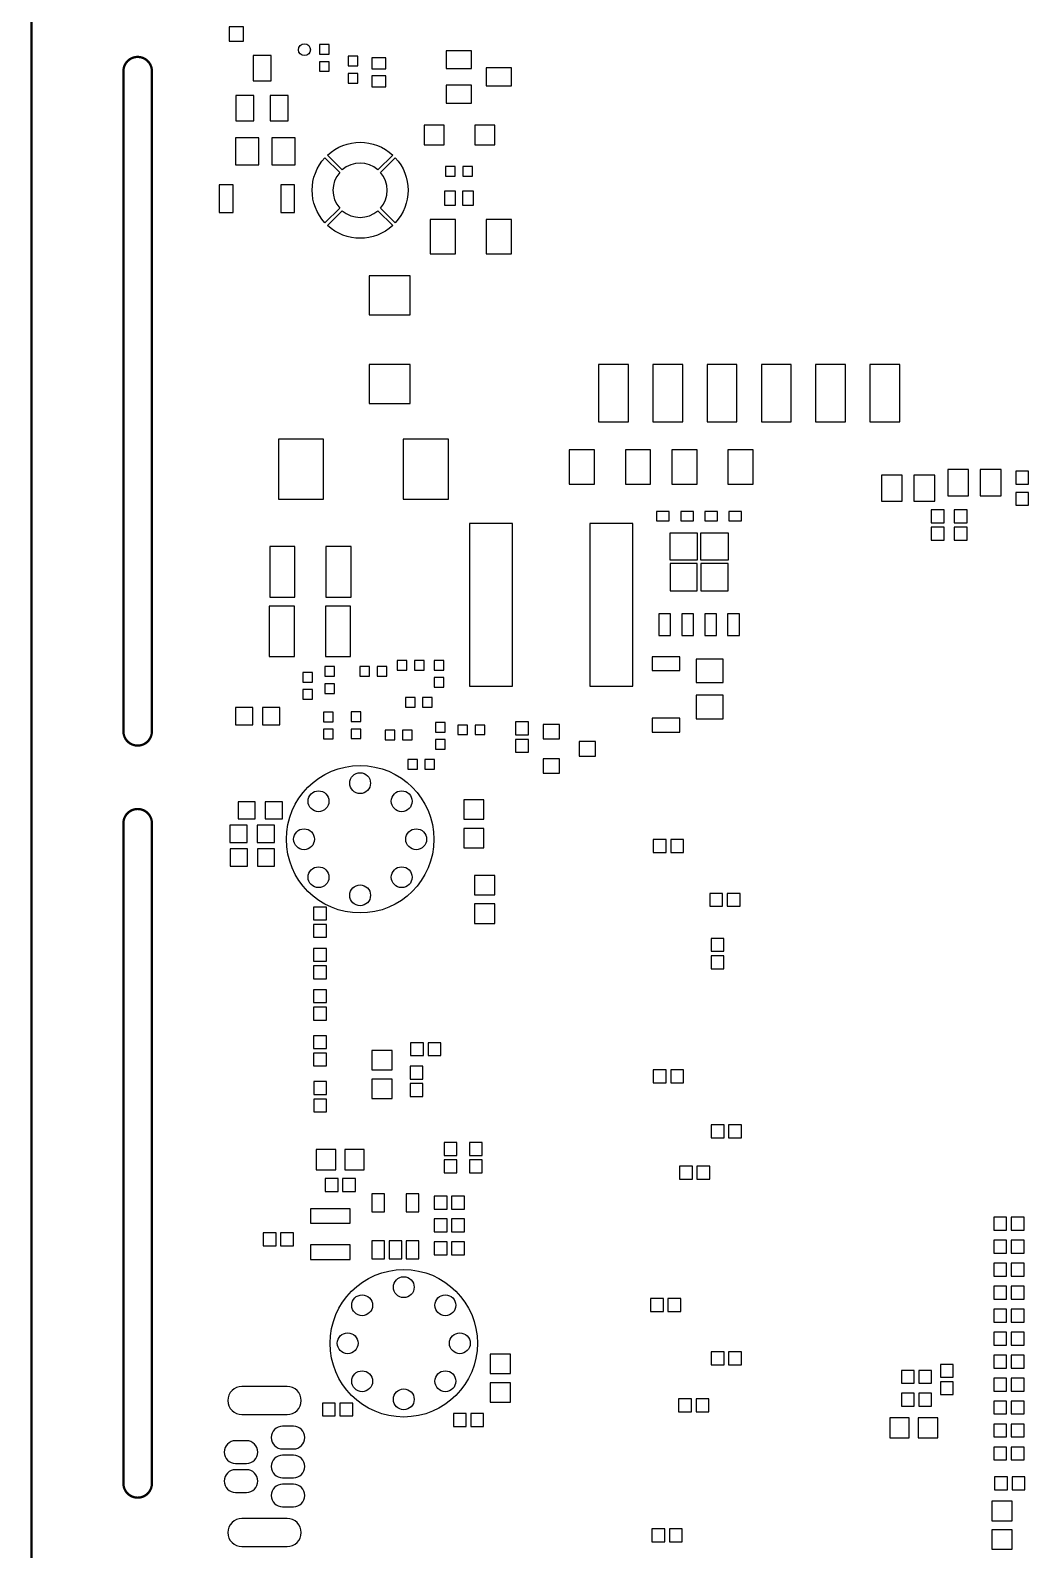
# Model space of a CAD drawing. Extents: x -186 to 234, y -83 to 214.
# Drawn here: x -61.2 to -6, y 33.9 to 117.9 of the extents above; entities that cross this region are included whole.
import ezdxf

# ---------------------------------------------------------------- set-up
doc = ezdxf.new("R2010")
doc.units = 0
for name, color, linetype in [('BG_OUTLINE', 253, 'CONTINUOUS'), ('PG_PASTEMASK_BOTTOM', 85, 'CONTINUOUS'), ('PIN_PASTEMASK_BOTTOM', 85, 'CONTINUOUS')]:
    doc.layers.add(name, color=color, linetype=linetype)

msp = doc.modelspace()

# ---------------------------------------------------------------- linework, layer by layer
at = {"layer": 'BG_OUTLINE', "const_width": 0.127}
for points in [[(-61.149205, 157.020311), (-61.149205, -9.271)], [(-56.069205, 115.657401), (-56.069205, 81.704688)], [(-54.494405, 115.657401), (-54.494405, 113.117401)], [(-54.494405, 113.117401), (-54.494405, 81.704688)], [(-56.069205, 79.164688), (-56.069205, 81.704688)], [(-54.494405, 79.164688), (-54.494405, 81.704688)], [(-56.069205, 74.084688), (-56.069205, 40.132)], [(-54.494405, 74.084688), (-54.494405, 71.544688)], [(-54.494405, 71.544688), (-54.494405, 40.132)], [(-56.069205, 37.592), (-56.069205, 40.132)], [(-54.494405, 37.592), (-54.494405, 40.132)]]:
    msp.add_lwpolyline(points, dxfattribs=at)
for points in [[(-56.069205, 115.657401, -0.999968), (-54.494405, 115.657401)], [(-54.494405, 79.164688, -1), (-56.069205, 79.164688)], [(-56.069205, 74.084688, -1), (-54.494405, 74.084688)], [(-54.494405, 37.592, -1), (-56.069205, 37.592)]]:
    msp.add_lwpolyline(points, format="xyb", dxfattribs=at)
at = {"layer": 'PG_PASTEMASK_BOTTOM'}
for points in [[(-44.785001, 111.016999, -0.392313), (-41.181198, 111.016999)], [(-44.926199, 107.272099, -0.3923), (-44.926199, 110.875801)], [(-41.039999, 110.875801, -0.392294), (-41.039999, 107.272099)], [(-44.112205, 110.061502, 0.375626), (-44.112205, 108.086398)], [(-41.995598, 110.203005, 0.375631), (-43.970702, 110.203005)], [(-41.854095, 108.086398, 0.375634), (-41.854095, 110.061502)], [(-43.970702, 107.944895, 0.375631), (-41.995598, 107.944895)], [(-41.181198, 107.130799, -0.392303), (-44.785001, 107.130799)]]:
    msp.add_lwpolyline(points, format="xyb", dxfattribs=at)
for points in [[(-44.926199, 110.875801), (-44.112205, 110.061502)], [(-43.970702, 110.203005), (-44.785001, 111.016999)], [(-41.181198, 111.016999), (-41.995598, 110.203005)], [(-41.854095, 110.061502), (-41.039999, 110.875801)], [(-44.112205, 108.086398), (-44.926199, 107.272099)], [(-44.785001, 107.130799), (-43.970702, 107.944895)], [(-41.995598, 107.944895), (-41.181198, 107.130799)], [(-41.039999, 107.272099), (-41.854095, 108.086398)], [(-25.8429, 88.634087), (-25.8429, 90.133907)], [(-25.8429, 90.133907), (-24.343106, 90.133907)], [(-24.343106, 90.133907), (-24.343106, 88.634087)], [(-24.142903, 88.634087), (-24.142903, 90.133907)], [(-24.142903, 90.133907), (-22.643109, 90.133907)], [(-22.643109, 90.133907), (-22.643109, 88.634087)], [(-24.343106, 88.634087), (-25.8429, 88.634087)], [(-24.343106, 88.43391), (-25.8429, 88.43391)], [(-25.8429, 88.43391), (-25.8429, 86.933989)], [(-24.343106, 86.933989), (-24.343106, 88.43391)], [(-22.643109, 88.634087), (-24.142903, 88.634087)], [(-22.643109, 88.43391), (-24.142903, 88.43391)], [(-24.142903, 88.43391), (-24.142903, 86.933989)], [(-22.643109, 86.933989), (-22.643109, 88.43391)], [(-25.8429, 86.933989), (-24.343106, 86.933989)], [(-24.142903, 86.933989), (-22.643109, 86.933989)]]:
    msp.add_lwpolyline(points, dxfattribs=at)
at = {"layer": 'PIN_PASTEMASK_BOTTOM'}
for points in [[(-50.22281, 117.317825), (-49.43541, 117.317825), (-49.43541, 118.105225), (-50.22281, 118.105225)], [(-44.690995, 117.131617), (-45.224395, 117.131617), (-45.224395, 116.598217), (-44.690995, 116.598217)], [(-38.226492, 115.796593), (-36.829492, 115.796593), (-36.829492, 116.787193), (-38.226492, 116.787193)], [(-47.909505, 115.130097), (-47.909505, 116.527097), (-48.900105, 116.527097), (-48.900105, 115.130097)], [(-44.690995, 116.181607), (-45.224395, 116.181607), (-45.224395, 115.648207), (-44.690995, 115.648207)], [(-43.639994, 115.951508), (-43.106594, 115.951508), (-43.106594, 116.484908), (-43.639994, 116.484908)], [(-41.5655, 116.394001), (-42.3275, 116.394001), (-42.3275, 115.784401), (-41.5655, 115.784401)], [(-43.639994, 115.001497), (-43.106594, 115.001497), (-43.106594, 115.534897), (-43.639994, 115.534897)], [(-41.5655, 115.394207), (-42.3275, 115.394207), (-42.3275, 114.784607), (-41.5655, 114.784607)], [(-36.016692, 114.844093), (-34.619692, 114.844093), (-34.619692, 115.834693), (-36.016692, 115.834693)], [(-48.862005, 112.920297), (-48.862005, 114.317297), (-49.852605, 114.317297), (-49.852605, 112.920297)], [(-46.957005, 112.920297), (-46.957005, 114.317297), (-47.947605, 114.317297), (-47.947605, 112.920297)], [(-38.226492, 113.891593), (-36.829492, 113.891593), (-36.829492, 114.882193), (-38.226492, 114.882193)], [(-38.341351, 111.57745), (-38.341351, 112.67755), (-39.44145, 112.67755), (-39.44145, 111.57745)], [(-35.541356, 111.57745), (-35.541356, 112.67755), (-36.641456, 112.67755), (-36.641456, 111.57745)], [(-49.870614, 111.970109), (-49.870614, 110.471509), (-48.575214, 110.471509), (-48.575214, 111.970109)], [(-47.870618, 111.970109), (-47.870618, 110.471509), (-46.575218, 110.471509), (-46.575218, 111.970109)], [(-38.26002, 110.383803), (-38.26002, 109.850403), (-37.72662, 109.850403), (-37.72662, 110.383803)], [(-37.310009, 110.383803), (-37.310009, 109.850403), (-36.776609, 109.850403), (-36.776609, 110.383803)], [(-50.769368, 107.849822), (-50.007368, 107.849822), (-50.007368, 109.373822), (-50.769368, 109.373822)], [(-47.369374, 107.849822), (-46.607374, 107.849822), (-46.607374, 109.373822), (-47.369374, 109.373822)], [(-38.323012, 109.020102), (-38.323012, 108.258102), (-37.713412, 108.258102), (-37.713412, 109.020102)], [(-37.323217, 109.020102), (-37.323217, 108.258102), (-36.713617, 108.258102), (-36.713617, 109.020102)], [(-39.114425, 107.46359), (-39.114425, 105.55859), (-37.717425, 105.55859), (-37.717425, 107.46359)], [(-36.014609, 107.46359), (-36.014609, 105.55859), (-34.617609, 105.55859), (-34.617609, 107.46359)], [(-40.21488, 104.346565), (-42.474972, 104.346565), (-42.474972, 102.186575), (-40.21488, 102.186575)], [(-40.21488, 99.446347), (-42.474972, 99.446347), (-42.474972, 97.286356), (-40.21488, 97.286356)], [(-28.149512, 99.441), (-29.799521, 99.441), (-29.799521, 96.266), (-28.149512, 96.266)], [(-25.149493, 99.441), (-26.799502, 99.441), (-26.799502, 96.266), (-25.149493, 96.266)], [(-22.149499, 99.441), (-23.799508, 99.441), (-23.799508, 96.266), (-22.149499, 96.266)], [(-19.149301, 99.441), (-20.799311, 99.441), (-20.799311, 96.266), (-19.149301, 96.266)], [(-16.149307, 99.441), (-17.799317, 99.441), (-17.799317, 96.266), (-16.149307, 96.266)], [(-13.149288, 99.441), (-14.799297, 99.441), (-14.799297, 96.266), (-13.149288, 96.266)], [(-45.002323, 92.006801), (-45.002323, 95.306794), (-47.502216, 95.306794), (-47.502216, 92.006801)], [(-38.102311, 92.006801), (-38.102311, 95.306794), (-40.602205, 95.306794), (-40.602205, 92.006801)], [(-31.419013, 94.7293), (-31.419013, 92.8243), (-30.022013, 92.8243), (-30.022013, 94.7293)], [(-28.319197, 94.7293), (-28.319197, 92.8243), (-26.922197, 92.8243), (-26.922197, 94.7293)], [(-25.754813, 94.7293), (-25.754813, 92.8243), (-24.357813, 92.8243), (-24.357813, 94.7293)], [(-22.654997, 94.7293), (-22.654997, 92.8243), (-21.257997, 92.8243), (-21.257997, 94.7293)], [(-14.1621, 93.334599), (-14.1621, 91.882201), (-13.009702, 91.882201), (-13.009702, 93.334599)], [(-12.362307, 93.334599), (-12.362307, 91.882201), (-11.209909, 91.882201), (-11.209909, 93.334599)], [(-9.346311, 92.178886), (-9.346311, 93.631283), (-10.498709, 93.631283), (-10.498709, 92.178886)], [(-7.546518, 92.178886), (-7.546518, 93.631283), (-8.698916, 93.631283), (-8.698916, 92.178886)], [(-6.735318, 93.540097), (-6.735318, 92.828897), (-6.024118, 92.828897), (-6.024118, 93.540097)], [(-6.735623, 92.371697), (-6.735623, 91.660497), (-6.024423, 91.660497), (-6.024423, 92.371697)], [(-26.587894, 90.80895), (-25.887896, 90.80895), (-25.887896, 91.30905), (-26.587894, 91.30905)], [(-25.258001, 90.80895), (-24.558003, 90.80895), (-24.558003, 91.30905), (-25.258001, 91.30905)], [(-23.928006, 90.80895), (-23.228008, 90.80895), (-23.228008, 91.30905), (-23.928006, 91.30905)], [(-22.598113, 90.80895), (-21.898115, 90.80895), (-21.898115, 91.30905), (-22.598113, 91.30905)], [(-10.699013, 91.406523), (-11.410213, 91.406523), (-11.410213, 90.695323), (-10.699013, 90.695323)], [(-9.429013, 91.406523), (-10.140213, 91.406523), (-10.140213, 90.695323), (-9.429013, 90.695323)], [(-36.937683, 90.655305), (-36.937683, 81.655298), (-34.557678, 81.655298), (-34.557678, 90.655305)], [(-30.287506, 90.655305), (-30.287506, 81.655298), (-27.907501, 81.655298), (-27.907501, 90.655305)], [(-10.699013, 90.443812), (-11.410213, 90.443812), (-11.410213, 89.732612), (-10.699013, 89.732612)], [(-9.429013, 90.443812), (-10.140213, 90.443812), (-10.140213, 89.732612), (-9.429013, 89.732612)], [(-46.584133, 86.587889), (-46.584133, 89.381889), (-47.981133, 89.381889), (-47.981133, 86.587889)], [(-43.484317, 86.587889), (-43.484317, 89.381889), (-44.881317, 89.381889), (-44.881317, 86.587889)], [(-46.606993, 83.295033), (-46.606993, 86.089033), (-48.003993, 86.089033), (-48.003993, 83.295033)], [(-43.507177, 83.295033), (-43.507177, 86.089033), (-44.904177, 86.089033), (-44.904177, 83.295033)], [(-26.47301, 84.459064), (-25.822999, 84.459064), (-25.822999, 85.65896), (-26.47301, 85.65896)], [(-25.20301, 84.459064), (-24.552999, 84.459064), (-24.552999, 85.65896), (-25.20301, 85.65896)], [(-23.93301, 84.459064), (-23.282999, 84.459064), (-23.282999, 85.65896), (-23.93301, 85.65896)], [(-22.66301, 84.459064), (-22.012999, 84.459064), (-22.012999, 85.65896), (-22.66301, 85.65896)], [(-25.309805, 82.522797), (-25.309805, 83.284797), (-26.833805, 83.284797), (-26.833805, 82.522797)], [(-24.408105, 81.860898), (-22.909505, 81.860898), (-22.909505, 83.156298), (-24.408105, 83.156298)], [(-45.614971, 82.4214), (-46.148371, 82.4214), (-46.148371, 81.888), (-45.614971, 81.888)], [(-44.928511, 82.2071), (-44.395111, 82.2071), (-44.395111, 82.7405), (-44.928511, 82.7405)], [(-42.990516, 82.7405), (-42.990516, 82.2071), (-42.457116, 82.2071), (-42.457116, 82.7405)], [(-42.040505, 82.7405), (-42.040505, 82.2071), (-41.507105, 82.2071), (-41.507105, 82.7405)], [(-40.399716, 82.555105), (-40.399716, 83.088505), (-40.933116, 83.088505), (-40.933116, 82.555105)], [(-39.449705, 82.555105), (-39.449705, 83.088505), (-39.983105, 83.088505), (-39.983105, 82.555105)], [(-38.883311, 82.555105), (-38.349911, 82.555105), (-38.349911, 83.088505), (-38.883311, 83.088505)], [(-45.614971, 81.471389), (-46.148371, 81.471389), (-46.148371, 80.937989), (-45.614971, 80.937989)], [(-44.928511, 81.257089), (-44.395111, 81.257089), (-44.395111, 81.790489), (-44.928511, 81.790489)], [(-38.883311, 81.605095), (-38.349911, 81.605095), (-38.349911, 82.138495), (-38.883311, 82.138495)], [(-40.478812, 81.034128), (-40.478812, 80.500728), (-39.945412, 80.500728), (-39.945412, 81.034128)], [(-39.528801, 81.034128), (-39.528801, 80.500728), (-38.995401, 80.500728), (-38.995401, 81.034128)], [(-24.408105, 79.860902), (-22.909505, 79.860902), (-22.909505, 81.156302), (-24.408105, 81.156302)], [(-48.919638, 80.476039), (-49.872138, 80.476039), (-49.872138, 79.523539), (-48.919638, 79.523539)], [(-47.419463, 80.476039), (-48.371963, 80.476039), (-48.371963, 79.523539), (-47.419463, 79.523539)], [(-44.476543, 80.230802), (-45.009943, 80.230802), (-45.009943, 79.697402), (-44.476543, 79.697402)], [(-43.471008, 79.710509), (-42.937608, 79.710509), (-42.937608, 80.243909), (-43.471008, 80.243909)], [(-25.309805, 79.122803), (-25.309805, 79.884803), (-26.833805, 79.884803), (-26.833805, 79.122803)], [(-44.476543, 79.280791), (-45.009943, 79.280791), (-45.009943, 78.747391), (-44.476543, 78.747391)], [(-43.471008, 78.760498), (-42.937608, 78.760498), (-42.937608, 79.293898), (-43.471008, 79.293898)], [(-41.593516, 79.2353), (-41.593516, 78.7019), (-41.060116, 78.7019), (-41.060116, 79.2353)], [(-40.643505, 79.2353), (-40.643505, 78.7019), (-40.110105, 78.7019), (-40.110105, 79.2353)], [(-38.285445, 79.658997), (-38.818845, 79.658997), (-38.818845, 79.125597), (-38.285445, 79.125597)], [(-37.580316, 79.5147), (-37.580316, 78.9813), (-37.046916, 78.9813), (-37.046916, 79.5147)], [(-36.630305, 79.5147), (-36.630305, 78.9813), (-36.096905, 78.9813), (-36.096905, 79.5147)], [(-33.673974, 79.682264), (-34.385174, 79.682264), (-34.385174, 78.971064), (-33.673974, 78.971064)], [(-32.866292, 78.748966), (-31.966395, 78.748966), (-31.966395, 79.549066), (-32.866292, 79.549066)], [(-38.285445, 78.708987), (-38.818845, 78.708987), (-38.818845, 78.175587), (-38.285445, 78.175587)], [(-33.673974, 78.719553), (-34.385174, 78.719553), (-34.385174, 78.008353), (-33.673974, 78.008353)], [(-30.866296, 77.798955), (-29.966399, 77.798955), (-29.966399, 78.599055), (-30.866296, 78.599055)], [(-39.815516, 77.0763), (-39.815516, 77.6097), (-40.348916, 77.6097), (-40.348916, 77.0763)], [(-38.865505, 77.0763), (-38.865505, 77.6097), (-39.398905, 77.6097), (-39.398905, 77.0763)], [(-32.866292, 76.848945), (-31.966395, 76.848945), (-31.966395, 77.649045), (-32.866292, 77.649045)], [(-48.779532, 75.274754), (-49.732032, 75.274754), (-49.732032, 74.322254), (-48.779532, 74.322254)], [(-47.279357, 75.274754), (-48.231857, 75.274754), (-48.231857, 74.322254), (-47.279357, 74.322254)], [(-36.140111, 75.374983), (-37.257711, 75.374983), (-37.257711, 74.302595), (-36.140111, 74.302595)], [(-49.225149, 73.978541), (-50.177649, 73.978541), (-50.177649, 73.026041), (-49.225149, 73.026041)], [(-47.724974, 73.978541), (-48.677474, 73.978541), (-48.677474, 73.026041), (-47.724974, 73.026041)], [(-36.140111, 73.800183), (-37.257711, 73.800183), (-37.257711, 72.727795), (-36.140111, 72.727795)], [(-26.772921, 73.179889), (-26.772921, 72.468689), (-26.061721, 72.468689), (-26.061721, 73.179889)], [(-25.81021, 73.179889), (-25.81021, 72.468689), (-25.09901, 72.468689), (-25.09901, 73.179889)], [(-49.20803, 72.664142), (-50.16053, 72.664142), (-50.16053, 71.711642), (-49.20803, 71.711642)], [(-47.707855, 72.664142), (-48.660355, 72.664142), (-48.660355, 71.711642), (-47.707855, 71.711642)], [(-35.543211, 71.198994), (-36.660811, 71.198994), (-36.660811, 70.126606), (-35.543211, 70.126606)], [(-22.94001, 69.496889), (-22.94001, 70.208089), (-23.65121, 70.208089), (-23.65121, 69.496889)], [(-21.977299, 69.496889), (-21.977299, 70.208089), (-22.688499, 70.208089), (-22.688499, 69.496889)], [(-44.843395, 69.452515), (-45.554595, 69.452515), (-45.554595, 68.741315), (-44.843395, 68.741315)], [(-35.543211, 69.624194), (-36.660811, 69.624194), (-36.660811, 68.551806), (-35.543211, 68.551806)], [(-44.843395, 68.489805), (-45.554595, 68.489805), (-45.554595, 67.778605), (-44.843395, 67.778605)], [(-23.579811, 67.0052), (-22.868611, 67.0052), (-22.868611, 67.7164), (-23.579811, 67.7164)], [(-44.843395, 67.166515), (-45.554595, 67.166515), (-45.554595, 66.455315), (-44.843395, 66.455315)], [(-23.579811, 66.042489), (-22.868611, 66.042489), (-22.868611, 66.753689), (-23.579811, 66.753689)], [(-44.843395, 66.203805), (-45.554595, 66.203805), (-45.554595, 65.492605), (-44.843395, 65.492605)], [(-44.843395, 64.880515), (-45.554595, 64.880515), (-45.554595, 64.169315), (-44.843395, 64.169315)], [(-44.843395, 63.917805), (-45.554595, 63.917805), (-45.554595, 63.206605), (-44.843395, 63.206605)], [(-44.843395, 62.340515), (-45.554595, 62.340515), (-45.554595, 61.629315), (-44.843395, 61.629315)], [(-44.843395, 61.377805), (-45.554595, 61.377805), (-45.554595, 60.666605), (-44.843395, 60.666605)], [(-42.327805, 60.449206), (-41.210205, 60.449206), (-41.210205, 61.521594), (-42.327805, 61.521594)], [(-40.191715, 61.9506), (-40.191715, 61.2394), (-39.480515, 61.2394), (-39.480515, 61.9506)], [(-39.229005, 61.9506), (-39.229005, 61.2394), (-38.517805, 61.2394), (-38.517805, 61.9506)], [(-40.219605, 59.944), (-39.508405, 59.944), (-39.508405, 60.6552), (-40.219605, 60.6552)], [(-44.836613, 59.800515), (-45.547813, 59.800515), (-45.547813, 59.089315), (-44.836613, 59.089315)], [(-42.327805, 58.874406), (-41.210205, 58.874406), (-41.210205, 59.946794), (-42.327805, 59.946794)], [(-40.219605, 58.981289), (-39.508405, 58.981289), (-39.508405, 59.692489), (-40.219605, 59.692489)], [(-26.772921, 60.454489), (-26.772921, 59.743289), (-26.061721, 59.743289), (-26.061721, 60.454489)], [(-25.81021, 60.454489), (-25.81021, 59.743289), (-25.09901, 59.743289), (-25.09901, 60.454489)], [(-44.836613, 58.837805), (-45.547813, 58.837805), (-45.547813, 58.126605), (-44.836613, 58.126605)], [(-22.86381, 56.695289), (-22.86381, 57.406489), (-23.57501, 57.406489), (-23.57501, 56.695289)], [(-21.901099, 56.695289), (-21.901099, 57.406489), (-22.612299, 57.406489), (-22.612299, 56.695289)], [(-37.628805, 56.436311), (-38.340005, 56.436311), (-38.340005, 55.725111), (-37.628805, 55.725111)], [(-36.943005, 55.7276), (-36.231805, 55.7276), (-36.231805, 56.4388), (-36.943005, 56.4388)], [(-45.403999, 56.048402), (-45.403999, 54.930802), (-44.331611, 54.930802), (-44.331611, 56.048402)], [(-43.829199, 56.048402), (-43.829199, 54.930802), (-42.756811, 54.930802), (-42.756811, 56.048402)], [(-37.628805, 55.4736), (-38.340005, 55.4736), (-38.340005, 54.7624), (-37.628805, 54.7624)], [(-36.943005, 54.764889), (-36.231805, 54.764889), (-36.231805, 55.476089), (-36.943005, 55.476089)], [(-25.325121, 55.120489), (-25.325121, 54.409289), (-24.613921, 54.409289), (-24.613921, 55.120489)], [(-24.36241, 55.120489), (-24.36241, 54.409289), (-23.65121, 54.409289), (-23.65121, 55.120489)], [(-44.916115, 54.448202), (-44.916115, 53.737002), (-44.204915, 53.737002), (-44.204915, 54.448202)], [(-43.953405, 54.448202), (-43.953405, 53.737002), (-43.242205, 53.737002), (-43.242205, 54.448202)], [(-41.632403, 52.6066), (-41.632403, 53.606598), (-42.332402, 53.606598), (-42.332402, 52.6066)], [(-39.732382, 52.6066), (-39.732382, 53.606598), (-40.43238, 53.606598), (-40.43238, 52.6066)], [(-38.177394, 52.750999), (-38.177394, 53.462199), (-38.888594, 53.462199), (-38.888594, 52.750999)], [(-37.214683, 52.750999), (-37.214683, 53.462199), (-37.925883, 53.462199), (-37.925883, 52.750999)], [(-43.531866, 52.778457), (-45.73176, 52.778457), (-45.73176, 51.978357), (-43.531866, 51.978357)], [(-38.177394, 51.506399), (-38.177394, 52.217599), (-38.888594, 52.217599), (-38.888594, 51.506399)], [(-37.214683, 51.506399), (-37.214683, 52.217599), (-37.925883, 52.217599), (-37.925883, 51.506399)], [(-7.951521, 52.301089), (-7.951521, 51.589889), (-7.240321, 51.589889), (-7.240321, 52.301089)], [(-6.98881, 52.301089), (-6.98881, 51.589889), (-6.27761, 51.589889), (-6.27761, 52.301089)], [(-48.342321, 51.435), (-48.342321, 50.7238), (-47.631121, 50.7238), (-47.631121, 51.435)], [(-47.379611, 51.435), (-47.379611, 50.7238), (-46.668411, 50.7238), (-46.668411, 51.435)], [(-43.531866, 50.778461), (-45.73176, 50.778461), (-45.73176, 49.978361), (-43.531866, 49.978361)], [(-41.632403, 50.006606), (-41.632403, 51.006604), (-42.332402, 51.006604), (-42.332402, 50.006606)], [(-40.682393, 50.006606), (-40.682393, 51.006604), (-41.382391, 51.006604), (-41.382391, 50.006606)], [(-39.732382, 50.006606), (-39.732382, 51.006604), (-40.43238, 51.006604), (-40.43238, 50.006606)], [(-38.177394, 50.236399), (-38.177394, 50.947599), (-38.888594, 50.947599), (-38.888594, 50.236399)], [(-37.214683, 50.236399), (-37.214683, 50.947599), (-37.925883, 50.947599), (-37.925883, 50.236399)], [(-7.951521, 51.031089), (-7.951521, 50.319889), (-7.240321, 50.319889), (-7.240321, 51.031089)], [(-6.98881, 51.031089), (-6.98881, 50.319889), (-6.27761, 50.319889), (-6.27761, 51.031089)], [(-7.951521, 49.761089), (-7.951521, 49.049889), (-7.240321, 49.049889), (-7.240321, 49.761089)], [(-6.98881, 49.761089), (-6.98881, 49.049889), (-6.27761, 49.049889), (-6.27761, 49.761089)], [(-7.951521, 48.491089), (-7.951521, 47.779889), (-7.240321, 47.779889), (-7.240321, 48.491089)], [(-6.98881, 48.491089), (-6.98881, 47.779889), (-6.27761, 47.779889), (-6.27761, 48.491089)], [(-26.925321, 47.805289), (-26.925321, 47.094089), (-26.214121, 47.094089), (-26.214121, 47.805289)], [(-25.96261, 47.805289), (-25.96261, 47.094089), (-25.25141, 47.094089), (-25.25141, 47.805289)], [(-7.951521, 47.221089), (-7.951521, 46.509889), (-7.240321, 46.509889), (-7.240321, 47.221089)], [(-6.98881, 47.221089), (-6.98881, 46.509889), (-6.27761, 46.509889), (-6.27761, 47.221089)], [(-7.951521, 45.951089), (-7.951521, 45.239889), (-7.240321, 45.239889), (-7.240321, 45.951089)], [(-6.98881, 45.951089), (-6.98881, 45.239889), (-6.27761, 45.239889), (-6.27761, 45.951089)], [(-34.67481, 44.734683), (-35.79241, 44.734683), (-35.79241, 43.662295), (-34.67481, 43.662295)], [(-22.86381, 44.147689), (-22.86381, 44.858889), (-23.57501, 44.858889), (-23.57501, 44.147689)], [(-21.901099, 44.147689), (-21.901099, 44.858889), (-22.612299, 44.858889), (-22.612299, 44.147689)], [(-7.951521, 44.681089), (-7.951521, 43.969889), (-7.240321, 43.969889), (-7.240321, 44.681089)], [(-6.98881, 44.681089), (-6.98881, 43.969889), (-6.27761, 43.969889), (-6.27761, 44.681089)], [(-12.34821, 43.131689), (-12.34821, 43.842889), (-13.05941, 43.842889), (-13.05941, 43.131689)], [(-11.385499, 43.131689), (-11.385499, 43.842889), (-12.096699, 43.842889), (-12.096699, 43.131689)], [(-10.90041, 43.461889), (-10.18921, 43.461889), (-10.18921, 44.173089), (-10.90041, 44.173089)], [(-34.67481, 43.159883), (-35.79241, 43.159883), (-35.79241, 42.087495), (-34.67481, 42.087495)], [(-10.90041, 42.499178), (-10.18921, 42.499178), (-10.18921, 43.210378), (-10.90041, 43.210378)], [(-7.951521, 43.411089), (-7.951521, 42.699889), (-7.240321, 42.699889), (-7.240321, 43.411089)], [(-6.98881, 43.411089), (-6.98881, 42.699889), (-6.27761, 42.699889), (-6.27761, 43.411089)], [(-44.357011, 41.3258), (-44.357011, 42.037), (-45.068211, 42.037), (-45.068211, 41.3258)], [(-43.3943, 41.3258), (-43.3943, 42.037), (-44.1055, 42.037), (-44.1055, 41.3258)], [(-25.375921, 42.268089), (-25.375921, 41.556889), (-24.664721, 41.556889), (-24.664721, 42.268089)], [(-24.41321, 42.268089), (-24.41321, 41.556889), (-23.70201, 41.556889), (-23.70201, 42.268089)], [(-12.34821, 41.861689), (-12.34821, 42.572889), (-13.05941, 42.572889), (-13.05941, 41.861689)], [(-11.385499, 41.861689), (-11.385499, 42.572889), (-12.096699, 42.572889), (-12.096699, 41.861689)], [(-7.951521, 42.141089), (-7.951521, 41.429889), (-7.240321, 41.429889), (-7.240321, 42.141089)], [(-6.98881, 42.141089), (-6.98881, 41.429889), (-6.27761, 41.429889), (-6.27761, 42.141089)], [(-37.826721, 41.4528), (-37.826721, 40.7416), (-37.115521, 40.7416), (-37.115521, 41.4528)], [(-36.864011, 41.4528), (-36.864011, 40.7416), (-36.152811, 40.7416), (-36.152811, 41.4528)], [(-12.624816, 40.109089), (-12.624816, 41.226689), (-13.697204, 41.226689), (-13.697204, 40.109089)], [(-11.050016, 40.109089), (-11.050016, 41.226689), (-12.122404, 41.226689), (-12.122404, 40.109089)], [(-7.951521, 40.871089), (-7.951521, 40.159889), (-7.240321, 40.159889), (-7.240321, 40.871089)], [(-6.98881, 40.871089), (-6.98881, 40.159889), (-6.27761, 40.159889), (-6.27761, 40.871089)], [(-7.951521, 39.601089), (-7.951521, 38.889889), (-7.240321, 38.889889), (-7.240321, 39.601089)], [(-6.98881, 39.601089), (-6.98881, 38.889889), (-6.27761, 38.889889), (-6.27761, 39.601089)], [(-7.19201, 37.238889), (-7.19201, 37.950089), (-7.90321, 37.950089), (-7.90321, 37.238889)], [(-6.229299, 37.238889), (-6.229299, 37.950089), (-6.940499, 37.950089), (-6.940499, 37.238889)], [(-6.942811, 36.604194), (-8.060411, 36.604194), (-8.060411, 35.531806), (-6.942811, 35.531806)], [(-26.849121, 35.079889), (-26.849121, 34.368689), (-26.137921, 34.368689), (-26.137921, 35.079889)], [(-25.88641, 35.079889), (-25.88641, 34.368689), (-25.17521, 34.368689), (-25.17521, 35.079889)], [(-6.942811, 35.029394), (-8.060411, 35.029394), (-8.060411, 33.957006), (-6.942811, 33.957006)]]:
    msp.add_lwpolyline(points, close=True, dxfattribs=at)
for points in [[(-49.516754, 41.398977), (-47.01686, 41.398977, 1), (-47.01686, 42.951375), (-49.516754, 42.951375, 1)], [(-47.266758, 39.498918), (-46.666861, 39.498918, 1), (-46.666861, 40.751417), (-47.266758, 40.751417, 1)], [(-49.866652, 38.698818), (-49.266754, 38.698818, 1), (-49.266754, 39.951317), (-49.866652, 39.951317, 1)], [(-47.266758, 37.899023), (-46.666861, 37.899023, 1), (-46.666861, 39.151522), (-47.266758, 39.151522, 1)], [(-49.866652, 37.098923), (-49.266754, 37.098923, 1), (-49.266754, 38.351422), (-49.866652, 38.351422, 1)], [(-47.266758, 36.299026), (-46.666861, 36.299026, 1), (-46.666861, 37.551525), (-47.266758, 37.551525, 1)], [(-49.516754, 34.099068), (-47.01686, 34.099068, 1), (-47.01686, 35.651465), (-49.516754, 35.651465, 1)]]:
    msp.add_lwpolyline(points, format="xyb", close=True, dxfattribs=at)
for centre, radius in [((-46.060309, 116.845309), 0.3302), ((-42.983099, 73.200311), 4.076205), ((-42.983099, 76.300406), 0.576199), ((-45.283095, 75.300408), 0.576199), ((-40.683104, 75.300408), 0.576199), ((-46.083195, 73.200311), 0.576199), ((-39.883004, 73.200311), 0.576199), ((-45.283095, 71.100213), 0.576199), ((-40.683104, 71.100213), 0.576199), ((-42.983099, 70.100215), 0.576199), ((-40.570099, 45.339), 4.076205), ((-40.570099, 48.439095), 0.576199), ((-42.870095, 47.439097), 0.576199), ((-38.270104, 47.439097), 0.576199), ((-43.670195, 45.339), 0.576199), ((-37.470004, 45.339), 0.576199), ((-42.870095, 43.238903), 0.576199), ((-38.270104, 43.238903), 0.576199), ((-40.570099, 42.238905), 0.576199)]:
    msp.add_circle(centre, radius, dxfattribs=at)

doc.saveas('drawing.dxf')
